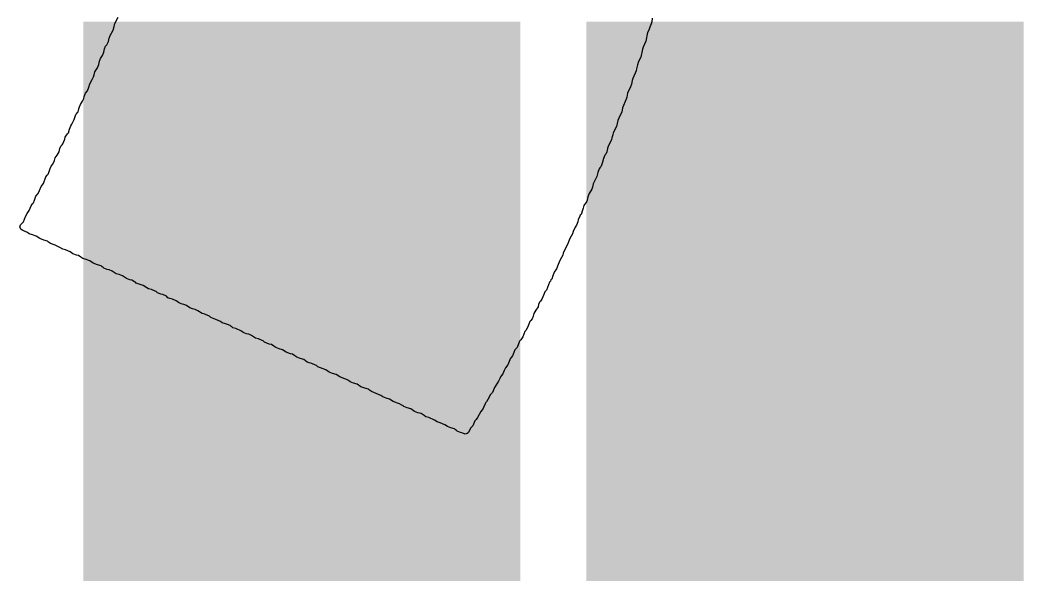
# Model space of a CAD drawing. Header units: inches. Extents: x -13 to 366, y -4 to 120.
# Drawn here: x 20.117 to 22.64, y 18.795 to 20.193 of the extents above; entities that cross this region are included whole.
import ezdxf

# ---------------------------------------------------------------- set-up
doc = ezdxf.new("R2010")
doc.units = ezdxf.units.IN
for name, color, linetype in [('Bottom Overlay', 54, 'Continuous'), ('Top Layer', 1, 'Continuous'), ('Top Paste', 8, 'Continuous'), ('Top Solder', 216, 'Continuous')]:
    doc.layers.add(name, color=color, linetype=linetype)

# ---------------------------------------------------------------- blocks, each defined once
blk = doc.blocks.new('41_SMD_M______12')
at = {"layer": 'Top Layer'}
for points in [[(8, 0.44), (9.5, 0.44), (9.5, -0.46), (8, -0.46)], [(8, -0.83), (9.5, -0.83), (9.5, -1.73), (8, -1.73)]]:
    blk.add_hatch(color=1, dxfattribs=at).paths.add_polyline_path(points)
at = {"layer": 'Top Paste'}
for points in [[(8, 0.44), (9.5, 0.44), (9.5, -0.46), (8, -0.46)], [(8, -0.83), (9.5, -0.83), (9.5, -1.73), (8, -1.73)]]:
    blk.add_hatch(color=8, dxfattribs=at).paths.add_polyline_path(points)
at = {"layer": 'Top Solder'}
for points in [[(7.8984, 0.5416), (9.6016, 0.5416), (9.6016, -0.5616), (7.8984, -0.5616)], [(7.8984, -0.7284), (9.6016, -0.7284), (9.6016, -1.8316), (7.8984, -1.8316)]]:
    blk.add_hatch(color=216, dxfattribs=at).paths.add_polyline_path(points)

msp = doc.modelspace()

# ---------------------------------------------------------------- hatches: boundary and pattern name
at = {"layer": 'Top Layer'}
msp.add_hatch(color=1, dxfattribs=at).paths.add_polyline_path([(21.8596, 17.464), (22.3596, 17.464), (22.3596, 19.337), (21.8596, 19.337)])

# ---------------------------------------------------------------- linework, layer by layer
at = {"layer": 'Bottom Overlay'}
for p, q in [((20.3564, 20.184), (20.3648, 20.2002)), ((21.7125, 20.1976), (21.7112, 20.1885)), ((20.3447, 20.1541), (20.3518, 20.1678)), ((20.3518, 20.1678), (20.3544, 20.1768)), ((20.3544, 20.1768), (20.3564, 20.184)), ((21.7034, 20.1678), (21.7008, 20.1613)), ((21.7066, 20.1749), (21.7034, 20.1678)), ((21.7099, 20.1833), (21.7066, 20.1749)), ((21.7112, 20.1885), (21.7099, 20.1833)), ((20.3362, 20.1301), (20.3401, 20.1392)), ((20.3401, 20.1392), (20.3421, 20.1476)), ((20.3421, 20.1476), (20.3447, 20.1541)), ((21.6962, 20.1398), (21.6891, 20.1249)), ((21.7008, 20.1613), (21.6962, 20.1398)), ((20.3284, 20.1119), (20.3304, 20.1204)), ((20.3304, 20.1204), (20.333, 20.1269)), ((20.333, 20.1269), (20.3362, 20.1301)), ((21.6878, 20.1197), (21.6832, 20.0996)), ((21.6891, 20.1249), (21.6878, 20.1197)), ((20.3155, 20.0808), (20.3174, 20.0892)), ((20.3174, 20.0892), (20.32, 20.0957)), ((20.32, 20.0957), (20.3252, 20.1035)), ((20.3252, 20.1035), (20.3284, 20.1119)), ((21.6774, 20.0886), (21.6748, 20.0795)), ((21.6832, 20.0996), (21.6774, 20.0886)), ((20.3057, 20.0619), (20.3122, 20.0723)), ((20.3122, 20.0723), (20.3155, 20.0808)), ((21.6716, 20.0645), (21.6631, 20.0457)), ((21.6729, 20.0697), (21.6716, 20.0645)), ((21.6748, 20.0795), (21.6729, 20.0697)), ((20.2927, 20.0321), (20.2992, 20.0425)), ((20.2992, 20.0425), (20.3025, 20.0496)), ((20.3025, 20.0496), (20.3038, 20.0548)), ((20.3038, 20.0548), (20.3057, 20.0619)), ((21.6618, 20.0405), (21.6599, 20.0308)), ((21.6631, 20.0457), (21.6618, 20.0405)), ((20.2824, 20.0087), (20.2869, 20.0146)), ((20.2869, 20.0146), (20.2908, 20.0236)), ((20.2908, 20.0236), (20.2927, 20.0321)), ((21.6573, 20.0243), (21.6501, 20.0081)), ((21.6599, 20.0308), (21.6573, 20.0243)), ((20.2694, 19.9801), (20.2746, 19.9879)), ((20.2746, 19.9879), (20.2778, 19.9951)), ((20.2778, 19.9951), (20.2791, 20.0003)), ((20.2791, 20.0003), (20.2824, 20.0087)), ((21.6469, 19.9931), (21.6372, 19.9717)), ((21.6482, 19.9983), (21.6469, 19.9931)), ((21.6501, 20.0081), (21.6482, 19.9983)), ((20.2635, 19.9613), (20.2655, 19.9685)), ((20.2655, 19.9685), (20.2668, 19.9737)), ((20.2668, 19.9737), (20.2694, 19.9801)), ((21.6372, 19.9717), (21.6352, 19.9607)), ((20.248, 19.9302), (20.2531, 19.9418)), ((20.2531, 19.9418), (20.2577, 19.9542)), ((20.2577, 19.9542), (20.2596, 19.9561)), ((20.2596, 19.9561), (20.2609, 19.9587)), ((20.2609, 19.9587), (20.2635, 19.9613)), ((21.6255, 19.9392), (21.6222, 19.9243)), ((21.6307, 19.9509), (21.6255, 19.9392)), ((21.6352, 19.9607), (21.6307, 19.9509)), ((20.2389, 19.9081), (20.2415, 19.9172)), ((20.2415, 19.9172), (20.2447, 19.9256)), ((20.2447, 19.9256), (20.248, 19.9302)), ((21.6222, 19.9243), (21.6138, 19.9081)), ((20.2246, 19.8808), (20.2298, 19.8925)), ((20.2298, 19.8925), (20.2311, 19.8977)), ((20.2311, 19.8977), (20.2343, 19.9022)), ((20.2343, 19.9022), (20.235, 19.9029)), ((20.235, 19.9029), (20.2363, 19.9055)), ((20.2363, 19.9055), (20.2389, 19.9081)), ((21.6092, 19.8906), (21.6008, 19.8743)), ((21.6105, 19.8958), (21.6092, 19.8906)), ((21.6125, 19.9029), (21.6105, 19.8958)), ((21.6138, 19.9081), (21.6125, 19.9029)), ((20.2155, 19.8601), (20.2174, 19.8685)), ((20.2174, 19.8685), (20.22, 19.875)), ((20.22, 19.875), (20.2233, 19.8782)), ((20.2233, 19.8782), (20.2246, 19.8808)), ((21.5995, 19.8691), (21.5976, 19.8607)), ((21.6008, 19.8743), (21.5995, 19.8691)), ((20.1999, 19.8289), (20.2038, 19.838)), ((20.2038, 19.838), (20.2058, 19.8451)), ((20.2058, 19.8451), (20.2103, 19.8523)), ((20.2103, 19.8523), (20.2155, 19.8601)), ((21.5891, 19.8432), (21.5865, 19.8341)), ((21.593, 19.8523), (21.5891, 19.8432)), ((21.595, 19.8542), (21.593, 19.8523)), ((21.5976, 19.8607), (21.595, 19.8542)), ((20.1882, 19.8042), (20.1908, 19.8107)), ((20.1908, 19.8107), (20.1928, 19.8179)), ((20.1928, 19.8179), (20.1954, 19.8243)), ((20.1954, 19.8243), (20.1999, 19.8289)), ((21.5787, 19.8172), (21.5748, 19.8081)), ((21.58, 19.8198), (21.5787, 19.8172)), ((21.5826, 19.8224), (21.58, 19.8198)), ((21.5846, 19.8269), (21.5826, 19.8224)), ((21.5865, 19.8341), (21.5846, 19.8269)), ((20.1759, 19.7802), (20.1824, 19.7971)), ((20.1824, 19.7971), (20.1856, 19.8016)), ((20.1856, 19.8016), (20.1882, 19.8042)), ((21.5729, 19.7984), (21.5631, 19.7796)), ((21.5748, 19.8081), (21.5729, 19.7984)), ((20.1629, 19.7555), (20.1662, 19.7627)), ((20.1662, 19.7627), (20.1701, 19.7731)), ((20.1701, 19.7731), (20.1759, 19.7802)), ((21.5599, 19.7659), (21.5534, 19.7555)), ((21.5612, 19.7711), (21.5599, 19.7659)), ((21.5631, 19.7796), (21.5612, 19.7711)), ((20.1506, 19.7315), (20.1532, 19.738)), ((20.1532, 19.738), (20.1571, 19.7484)), ((20.1571, 19.7484), (20.1629, 19.7555)), ((21.5482, 19.7387), (21.5463, 19.7341)), ((21.5502, 19.7471), (21.5482, 19.7387)), ((21.5534, 19.7555), (21.5502, 19.7471)), ((20.135, 19.7043), (20.1402, 19.712)), ((20.1402, 19.712), (20.1447, 19.7244)), ((20.1447, 19.7244), (20.148, 19.7289)), ((20.148, 19.7289), (20.1506, 19.7315)), ((21.5365, 19.7127), (21.5326, 19.7023)), ((21.5378, 19.7179), (21.5365, 19.7127)), ((21.5398, 19.725), (21.5378, 19.7179)), ((21.5463, 19.7341), (21.5398, 19.725)), ((20.1259, 19.6835), (20.1285, 19.69)), ((20.1285, 19.69), (20.1305, 19.6971)), ((20.1305, 19.6971), (20.135, 19.7043)), ((21.5255, 19.6887), (21.5242, 19.6835)), ((21.5294, 19.6978), (21.5255, 19.6887)), ((21.5307, 19.7004), (21.5294, 19.6978)), ((21.5326, 19.7023), (21.5307, 19.7004)), ((20.1168, 19.6705), (20.1181, 19.6757)), ((20.1194, 19.664), (20.1168, 19.6705)), ((20.1181, 19.6757), (20.1259, 19.6835)), ((20.124, 19.6621), (20.1194, 19.664)), ((20.1356, 19.6569), (20.124, 19.6621)), ((21.5177, 19.6705), (21.5125, 19.6588)), ((21.521, 19.675), (21.5177, 19.6705)), ((21.5242, 19.6835), (21.521, 19.675)), ((20.1402, 19.6536), (20.1356, 19.6569)), ((20.1486, 19.6504), (20.1402, 19.6536)), ((20.1577, 19.6478), (20.1486, 19.6504)), ((20.1668, 19.6413), (20.1577, 19.6478)), ((20.1772, 19.6374), (20.1668, 19.6413)), ((20.1863, 19.6348), (20.1772, 19.6374)), ((20.1889, 19.6322), (20.1863, 19.6348)), ((21.5047, 19.6419), (21.5008, 19.6328)), ((21.5112, 19.6536), (21.5047, 19.6419)), ((21.5125, 19.6588), (21.5112, 19.6536)), ((20.1915, 19.6309), (20.1889, 19.6322)), ((20.1934, 19.629), (20.1915, 19.6309)), ((20.2058, 19.6244), (20.1934, 19.629)), ((20.2174, 19.6192), (20.2058, 19.6244)), ((20.2246, 19.6147), (20.2174, 19.6192)), ((20.2317, 19.6127), (20.2246, 19.6147)), ((20.2434, 19.6075), (20.2317, 19.6127)), ((21.4917, 19.6134), (21.4878, 19.6043)), ((21.4995, 19.6277), (21.4917, 19.6134)), ((21.5008, 19.6328), (21.4995, 19.6277)), ((20.2505, 19.603), (20.2434, 19.6075)), ((20.259, 19.5997), (20.2505, 19.603)), ((20.2642, 19.5984), (20.259, 19.5997)), ((20.2707, 19.5945), (20.2642, 19.5984)), ((20.2752, 19.5913), (20.2707, 19.5945)), ((20.2837, 19.5881), (20.2752, 19.5913)), ((20.2927, 19.5855), (20.2837, 19.5881)), ((20.3018, 19.579), (20.2927, 19.5855)), ((21.4801, 19.5874), (21.4749, 19.5757)), ((21.4865, 19.5991), (21.4801, 19.5874)), ((21.4878, 19.6043), (21.4865, 19.5991)), ((20.3122, 19.5751), (20.3018, 19.579)), ((20.3213, 19.5725), (20.3122, 19.5751)), ((20.3239, 19.5699), (20.3213, 19.5725)), ((20.3265, 19.5686), (20.3239, 19.5699)), ((20.3284, 19.5666), (20.3265, 19.5686)), ((20.3369, 19.5634), (20.3284, 19.5666)), ((20.3421, 19.5621), (20.3369, 19.5634)), ((20.3492, 19.5588), (20.3421, 19.5621)), ((20.3596, 19.5524), (20.3492, 19.5588)), ((21.471, 19.5653), (21.4645, 19.5562)), ((21.4749, 19.5757), (21.471, 19.5653)), ((20.3667, 19.5504), (20.3596, 19.5524)), ((20.3752, 19.5472), (20.3667, 19.5504)), ((20.3856, 19.5407), (20.3752, 19.5472)), ((20.394, 19.5374), (20.3856, 19.5407)), ((20.3992, 19.5361), (20.394, 19.5374)), ((20.4057, 19.5322), (20.3992, 19.5361)), ((21.4554, 19.5342), (21.4528, 19.5316)), ((21.4567, 19.5368), (21.4554, 19.5342)), ((21.4586, 19.5387), (21.4567, 19.5368)), ((21.4619, 19.5472), (21.4586, 19.5387)), ((21.4645, 19.5562), (21.4619, 19.5472)), ((20.4083, 19.5309), (20.4057, 19.5322)), ((20.4102, 19.529), (20.4083, 19.5309)), ((20.4226, 19.5244), (20.4102, 19.529)), ((20.4278, 19.5231), (20.4226, 19.5244)), ((20.4369, 19.5166), (20.4278, 19.5231)), ((20.4414, 19.5147), (20.4369, 19.5166)), ((20.4485, 19.5128), (20.4414, 19.5147)), ((20.4576, 19.5089), (20.4485, 19.5128)), ((20.4602, 19.5076), (20.4576, 19.5089)), ((20.4635, 19.5043), (20.4602, 19.5076)), ((21.4457, 19.5115), (21.4411, 19.5069)), ((21.4528, 19.5316), (21.4457, 19.5115)), ((20.4719, 19.5011), (20.4635, 19.5043)), ((20.4771, 19.4998), (20.4719, 19.5011)), ((20.4862, 19.4959), (20.4771, 19.4998)), ((20.4901, 19.492), (20.4862, 19.4959)), ((20.4946, 19.49), (20.4901, 19.492)), ((20.5018, 19.4881), (20.4946, 19.49)), ((20.5109, 19.4842), (20.5018, 19.4881)), ((20.5135, 19.4829), (20.5109, 19.4842)), ((20.5167, 19.4796), (20.5135, 19.4829)), ((21.4307, 19.4835), (21.4281, 19.4809)), ((21.432, 19.4861), (21.4307, 19.4835)), ((21.434, 19.4881), (21.432, 19.4861)), ((21.4385, 19.5004), (21.434, 19.4881)), ((21.4411, 19.5069), (21.4385, 19.5004)), ((20.5232, 19.477), (20.5167, 19.4796)), ((20.5303, 19.4751), (20.5232, 19.477)), ((20.5368, 19.4725), (20.5303, 19.4751)), ((20.5453, 19.4667), (20.5368, 19.4725)), ((20.5518, 19.4641), (20.5453, 19.4667)), ((20.5589, 19.4621), (20.5518, 19.4641)), ((20.566, 19.4589), (20.5589, 19.4621)), ((20.5764, 19.4524), (20.566, 19.4589)), ((21.419, 19.4602), (21.4138, 19.4524)), ((21.4242, 19.4693), (21.419, 19.4602)), ((21.4255, 19.4745), (21.4242, 19.4693)), ((21.4281, 19.4809), (21.4255, 19.4745)), ((20.5836, 19.4504), (20.5764, 19.4524)), ((20.5927, 19.4465), (20.5836, 19.4504)), ((20.5953, 19.4452), (20.5927, 19.4465)), ((20.5985, 19.442), (20.5953, 19.4452)), ((20.6108, 19.4374), (20.5985, 19.442)), ((20.6225, 19.4323), (20.6108, 19.4374)), ((20.6271, 19.429), (20.6225, 19.4323)), ((21.4061, 19.4342), (21.4035, 19.4316)), ((21.4093, 19.4387), (21.4061, 19.4342)), ((21.4119, 19.4452), (21.4093, 19.4387)), ((21.4138, 19.4524), (21.4119, 19.4452)), ((20.6355, 19.4258), (20.6271, 19.429)), ((20.6407, 19.4245), (20.6355, 19.4258)), ((20.6472, 19.4219), (20.6407, 19.4245)), ((20.6498, 19.4193), (20.6472, 19.4219)), ((20.6524, 19.418), (20.6498, 19.4193)), ((20.6543, 19.416), (20.6524, 19.418)), ((20.6615, 19.4141), (20.6543, 19.416)), ((20.6757, 19.4076), (20.6615, 19.4141)), ((20.6803, 19.4043), (20.6757, 19.4076)), ((21.3905, 19.4069), (21.3879, 19.4004)), ((21.3931, 19.4095), (21.3905, 19.4069)), ((21.3976, 19.4167), (21.3931, 19.4095)), ((21.4009, 19.4251), (21.3976, 19.4167)), ((21.4035, 19.4316), (21.4009, 19.4251)), ((20.6887, 19.4011), (20.6803, 19.4043)), ((20.6939, 19.3998), (20.6887, 19.4011)), ((20.7011, 19.3966), (20.6939, 19.3998)), ((20.7114, 19.3901), (20.7011, 19.3966)), ((20.7186, 19.3881), (20.7114, 19.3901)), ((20.7277, 19.3842), (20.7186, 19.3881)), ((20.7303, 19.3829), (20.7277, 19.3842)), ((20.7335, 19.3797), (20.7303, 19.3829)), ((21.3775, 19.3823), (21.3716, 19.366)), ((21.3807, 19.3855), (21.3775, 19.3823)), ((21.3859, 19.3933), (21.3807, 19.3855)), ((21.3879, 19.4004), (21.3859, 19.3933)), ((20.7459, 19.3751), (20.7335, 19.3797)), ((20.7511, 19.3738), (20.7459, 19.3751)), ((20.7575, 19.3699), (20.7511, 19.3738)), ((20.7621, 19.3667), (20.7575, 19.3699)), ((20.7705, 19.3634), (20.7621, 19.3667)), ((20.7796, 19.3608), (20.7705, 19.3634)), ((20.7887, 19.3544), (20.7796, 19.3608)), ((21.3658, 19.3602), (21.3632, 19.3537)), ((21.3716, 19.366), (21.3658, 19.3602)), ((20.7991, 19.3505), (20.7887, 19.3544)), ((20.8043, 19.3492), (20.7991, 19.3505)), ((20.8108, 19.3453), (20.8043, 19.3492)), ((20.8153, 19.342), (20.8108, 19.3453)), ((20.8238, 19.3388), (20.8153, 19.342)), ((20.8328, 19.3362), (20.8238, 19.3388)), ((20.8419, 19.3297), (20.8328, 19.3362)), ((21.3528, 19.3355), (21.3476, 19.3225)), ((21.3541, 19.3381), (21.3528, 19.3355)), ((21.3567, 19.3407), (21.3541, 19.3381)), ((21.36, 19.3453), (21.3567, 19.3407)), ((21.3632, 19.3537), (21.36, 19.3453)), ((20.8465, 19.3277), (20.8419, 19.3297)), ((20.8536, 19.3258), (20.8465, 19.3277)), ((20.8627, 19.3219), (20.8536, 19.3258)), ((20.8653, 19.3206), (20.8627, 19.3219)), ((20.8685, 19.3174), (20.8653, 19.3206)), ((20.875, 19.3148), (20.8685, 19.3174)), ((20.8822, 19.3128), (20.875, 19.3148)), ((20.8887, 19.3102), (20.8822, 19.3128)), ((20.8971, 19.3044), (20.8887, 19.3102)), ((21.3385, 19.3083), (21.3353, 19.2998)), ((21.3418, 19.3154), (21.3385, 19.3083)), ((21.3476, 19.3225), (21.3418, 19.3154)), ((20.9055, 19.3011), (20.8971, 19.3044)), ((20.9146, 19.2985), (20.9055, 19.3011)), ((20.9237, 19.292), (20.9146, 19.2985)), ((20.9341, 19.2881), (20.9237, 19.292)), ((20.9393, 19.2868), (20.9341, 19.2881)), ((20.9458, 19.2829), (20.9393, 19.2868)), ((20.9503, 19.2797), (20.9458, 19.2829)), ((21.3243, 19.281), (21.3204, 19.2745)), ((21.3282, 19.2901), (21.3243, 19.281)), ((21.3295, 19.2927), (21.3282, 19.2901)), ((21.332, 19.2953), (21.3295, 19.2927)), ((21.3353, 19.2998), (21.332, 19.2953)), ((20.9588, 19.2765), (20.9503, 19.2797)), ((20.9679, 19.2739), (20.9588, 19.2765)), ((20.977, 19.2674), (20.9679, 19.2739)), ((20.9873, 19.2635), (20.977, 19.2674)), ((20.9964, 19.2609), (20.9873, 19.2635)), ((20.999, 19.2583), (20.9964, 19.2609)), ((21.0016, 19.257), (20.999, 19.2583)), ((21.0036, 19.255), (21.0016, 19.257)), ((21.3139, 19.2654), (21.3093, 19.2531)), ((21.3204, 19.2745), (21.3139, 19.2654)), ((21.0159, 19.2505), (21.0036, 19.255)), ((21.0276, 19.2453), (21.0159, 19.2505)), ((21.0321, 19.2421), (21.0276, 19.2453)), ((21.0406, 19.2388), (21.0321, 19.2421)), ((21.0497, 19.2362), (21.0406, 19.2388)), ((21.0588, 19.2297), (21.0497, 19.2362)), ((21.3009, 19.2408), (21.2944, 19.2291)), ((21.3035, 19.2472), (21.3009, 19.2408)), ((21.3093, 19.2531), (21.3035, 19.2472)), ((21.0691, 19.2258), (21.0588, 19.2297)), ((21.0743, 19.2245), (21.0691, 19.2258)), ((21.0808, 19.2206), (21.0743, 19.2245)), ((21.0834, 19.2193), (21.0808, 19.2206)), ((21.0854, 19.2174), (21.0834, 19.2193)), ((21.0938, 19.2141), (21.0854, 19.2174)), ((21.1029, 19.2115), (21.0938, 19.2141)), ((21.112, 19.205), (21.1029, 19.2115)), ((21.1204, 19.2018), (21.112, 19.205)), ((21.2795, 19.205), (21.2717, 19.1895)), ((21.2853, 19.2122), (21.2795, 19.205)), ((21.2866, 19.2148), (21.2853, 19.2122)), ((21.2905, 19.2239), (21.2866, 19.2148)), ((21.2918, 19.2265), (21.2905, 19.2239)), ((21.2944, 19.2291), (21.2918, 19.2265)), ((21.1289, 19.1999), (21.1204, 19.2018)), ((21.1367, 19.1947), (21.1289, 19.1999)), ((21.1412, 19.1914), (21.1367, 19.1947)), ((21.1483, 19.1895), (21.1412, 19.1914)), ((21.1626, 19.183), (21.1483, 19.1895)), ((21.1698, 19.1784), (21.1626, 19.183)), ((21.2645, 19.181), (21.26, 19.1687)), ((21.2684, 19.1849), (21.2645, 19.181)), ((21.2697, 19.1875), (21.2684, 19.1849)), ((21.2717, 19.1895), (21.2697, 19.1875)), ((21.1769, 19.1765), (21.1698, 19.1784)), ((21.1886, 19.1713), (21.1769, 19.1765)), ((21.1957, 19.1667), (21.1886, 19.1713)), ((21.2042, 19.1635), (21.1957, 19.1667)), ((21.2133, 19.1609), (21.2042, 19.1635)), ((21.2158, 19.1583), (21.2133, 19.1609)), ((21.2184, 19.157), (21.2158, 19.1583)), ((21.2204, 19.1551), (21.2184, 19.157)), ((21.2288, 19.1518), (21.2204, 19.1551)), ((21.2529, 19.1603), (21.2477, 19.1512)), ((21.2541, 19.1629), (21.2529, 19.1603)), ((21.26, 19.1687), (21.2541, 19.1629)), ((21.234, 19.1505), (21.2288, 19.1518)), ((21.2405, 19.1479), (21.234, 19.1505)), ((21.2457, 19.1492), (21.2405, 19.1479)), ((21.2477, 19.1512), (21.2457, 19.1492))]:
    msp.add_line(p, q, dxfattribs=at)

# ---------------------------------------------------------------- block references
at = {"rotation": 270}
msp.add_blockref('41_SMD_M______12', (22.108, 28.087), dxfattribs=at)

doc.saveas('drawing.dxf')
